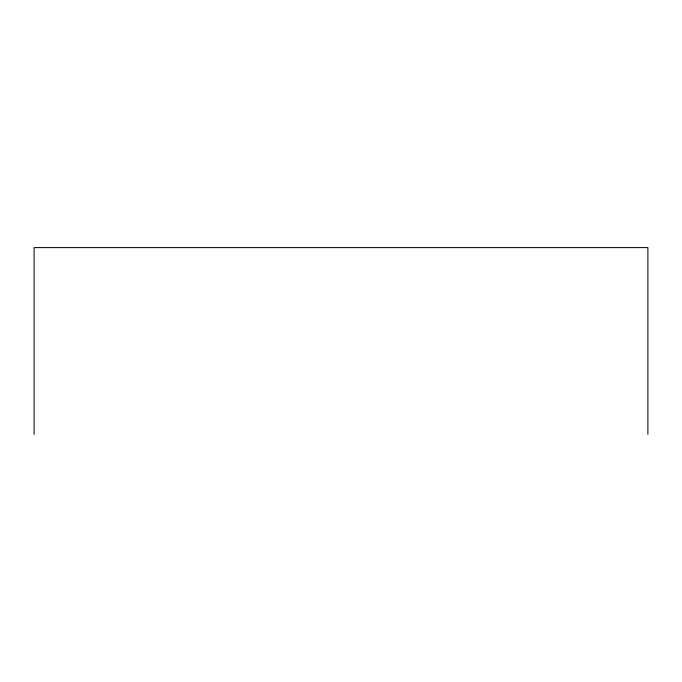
<?xml version="1.0" encoding="UTF-8"?>
<svg xmlns="http://www.w3.org/2000/svg" width="682" height="682" viewBox="0 0 682 682"><rect width="100%" height="100%" fill="white"/><g stroke="black" fill="none" stroke-linecap="round" stroke-linejoin="round"><path stroke-width="1.02" d="M647.9 434.391L647.9 247.609L34.1 247.609L34.1 434.391"/></g></svg>
